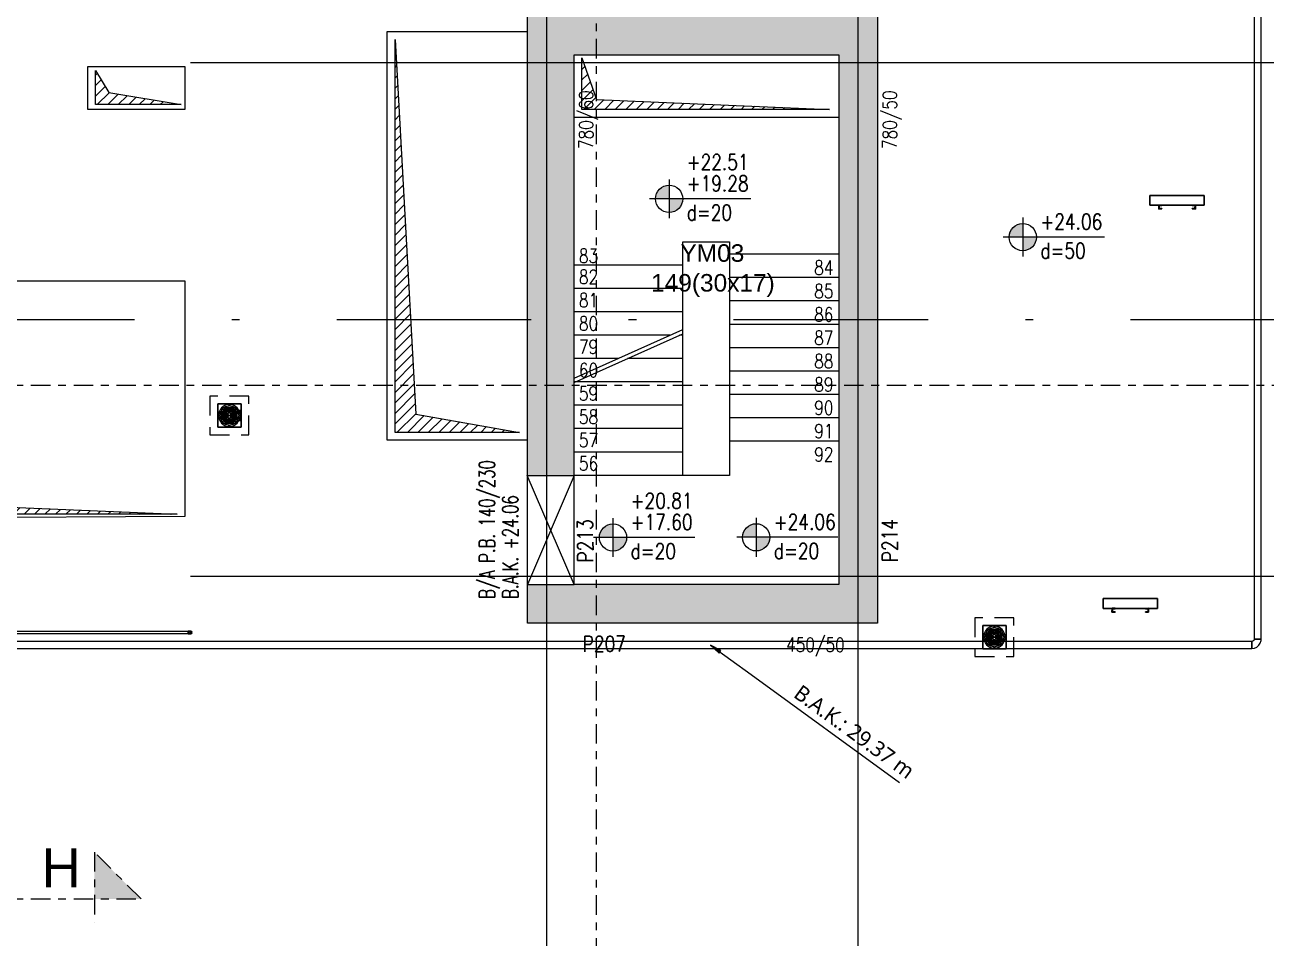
# Model space of a CAD drawing. Header units: inches. Extents: x 400392 to 401495, y 4543971 to 4544133.
# Drawn here: x 400850.69 to 400866.64, y 4544052.25 to 4544063.98 of the extents above; entities that cross this region are included whole.
import ezdxf
from ezdxf.enums import TextEntityAlignment as Align

# ---------------------------------------------------------------- set-up
doc = ezdxf.new("R2010")
doc.units = ezdxf.units.IN
doc.header["$MEASUREMENT"] = 0
for name, pattern in [('AKS', [3, 2.5, -0.25, 0, -0.25]), ('CENTER', [2, 1.25, -0.25, 0.25, -0.25]), ('CIZGI', [0.4, 0.25, -0.15]), ('CONTINU', [0]), ('DASHDOT2', [0.5, 0.25, -0.125, 0, -0.125]), ('HIDDEN', [0.375, 0.25, -0.125])]:
    doc.linetypes.add(name, pattern=pattern)
doc.layers.add('A-DETL-GENF', color=92, linetype='Continuous', lineweight=9)
for name, color, linetype in [('aks prota', 2, 'AKS'), ('boşluk prota', 2, 'Continuous'), ('boşluk taraması prota', 252, 'Continuous'), ('kesit tarama prota', 252, 'Continuous'), ('kiriş prota', 6, 'Continuous'), ('kolon tarama prota', 252, 'Continuous'), ('lperde prota', 4, 'Continuous'), ('merdiven prota', 2, 'Continuous'), ('perde prota', 1, 'Continuous'), ('PRT-AL-TUNEL_EKSENI', 14, 'DASHDOT2'), ('PRT-MI-a_fit_drainage', 10, 'Continuous'), ('prt-s-taxis', 7, 'Continuous'), ('skesit prota', 7, 'Continuous'), ('st-s_level (kot)', 6, 'Continuous'), ('st-s_levelmark (kot işareti)', 4, 'Continuous'), ('st_s_not çizgisi', 4, 'CIZGI'), ('tkesit prota', 7, 'Continuous'), ('tnot prota', 4, 'Continuous'), ('tperde prota', 6, 'Continuous')]:
    doc.layers.add(name, color=color, linetype=linetype)
doc.styles.add('Arial', font='Arial.ttf')
doc.styles.add('OLCU', font='romanstw.shx')
doc.styles.add('PRT-MI-a_Arial', font='Arial.ttf', dxfattribs={"height": 30})
doc.styles.add('Segoe UI Light_1', font='', dxfattribs={"height": 200})
doc.styles.add('tkolon', font='romanstw.shx')
doc.styles.add('TNOT', font='romanstw.shx', dxfattribs={"width": 0.8, "height": 250})
doc.styles.get('Segoe UI Light_1').set_extended_font_data('Segoe UI Light')

# ---------------------------------------------------------------- blocks, each defined once
blk = doc.blocks.new('+24.06 mekanik')
at = {"layer": 'kolon tarama prota'}
blk.add_hatch(color=253, dxfattribs=at).paths.add_polyline_path([(108931, 189365), (109081, 189346), (109081, 189385)], flags=0)
at = {"layer": 'kolon tarama prota', "color": 253}
for p, q in [((105040, 206611), (114540, 193534)), ((114612, 193587), (105112, 206663)), ((110670, 197768), (110104, 197357)), ((110104, 197357), (110670, 197768)), ((110744, 197667), (110670, 197768)), ((110670, 197768), (110744, 197667)), ((110670, 197768), (110670, 197768)), ((110177, 197256), (110744, 197667)), ((110744, 197667), (110177, 197256)), ((110651, 197600), (110618, 197576)), ((110618, 197576), (110651, 197600)), ((110618, 197576), (110621, 197572)), ((110621, 197572), (110618, 197576)), ((110618, 197576), (110618, 197576)), ((110621, 197572), (110650, 197593)), ((110650, 197593), (110621, 197572)), ((110621, 197572), (110621, 197572)), ((110673, 197560), (110645, 197540)), ((110645, 197540), (110673, 197560)), ((110645, 197540), (110648, 197536)), ((110648, 197536), (110645, 197540)), ((110645, 197540), (110645, 197540)), ((110648, 197536), (110680, 197559)), ((110680, 197559), (110648, 197536)), ((110648, 197536), (110648, 197536)), ((110650, 197593), (110673, 197560)), ((110673, 197560), (110650, 197593)), ((110650, 197593), (110650, 197593)), ((110680, 197559), (110651, 197600)), ((110651, 197600), (110680, 197559)), ((110651, 197600), (110651, 197600)), ((110673, 197560), (110673, 197560)), ((110680, 197559), (110680, 197559)), ((110744, 197667), (110744, 197667)), ((110104, 197357), (110177, 197256)), ((110177, 197256), (110104, 197357)), ((110104, 197357), (110104, 197357)), ((110177, 197256), (110177, 197256)), ((110303, 197347), (110270, 197323)), ((110270, 197323), (110303, 197347)), ((110270, 197323), (110300, 197283)), ((110300, 197283), (110270, 197323)), ((110270, 197323), (110270, 197323)), ((110277, 197322), (110306, 197343)), ((110306, 197343), (110277, 197322)), ((110301, 197290), (110277, 197322)), ((110277, 197322), (110301, 197290)), ((110277, 197322), (110277, 197322)), ((110300, 197283), (110332, 197307)), ((110332, 197307), (110300, 197283)), ((110300, 197283), (110300, 197283)), ((110329, 197311), (110301, 197290)), ((110301, 197290), (110329, 197311)), ((110301, 197290), (110301, 197290)), ((110306, 197343), (110303, 197347)), ((110303, 197347), (110306, 197343)), ((110303, 197347), (110303, 197347)), ((110306, 197343), (110306, 197343)), ((110332, 197307), (110329, 197311)), ((110329, 197311), (110332, 197307)), ((110329, 197311), (110329, 197311)), ((110332, 197307), (110332, 197307)), ((114612, 193587), (114540, 193534)), ((114540, 193534), (114612, 193587)), ((114540, 193534), (114576, 193561)), ((114576, 193561), (114540, 193534)), ((114576, 193561), (114612, 193587)), ((114612, 193587), (114576, 193561)), ((114533, 193490), (93146, 177952)), ((93198, 177880), (114585, 193419)), ((114559, 193454), (114533, 193490)), ((114533, 193490), (114559, 193454)), ((114585, 193419), (114533, 193490)), ((114533, 193490), (114585, 193419)), ((114585, 193419), (114559, 193454)), ((114559, 193454), (114585, 193419)), ((113229, 193225), (112662, 192813)), ((112662, 192813), (113229, 193225)), ((113302, 193123), (113229, 193225)), ((113229, 193225), (113302, 193123)), ((113229, 193225), (113229, 193225)), ((112736, 192712), (113302, 193123)), ((113302, 193123), (112736, 192712)), ((113209, 193056), (113177, 193032)), ((113177, 193032), (113209, 193056)), ((113180, 193028), (113208, 193049)), ((113208, 193049), (113180, 193028)), ((113208, 193049), (113232, 193016)), ((113232, 193016), (113208, 193049)), ((113208, 193049), (113208, 193049)), ((113239, 193015), (113209, 193056)), ((113209, 193056), (113239, 193015)), ((113209, 193056), (113209, 193056)), ((113302, 193123), (113302, 193123)), ((113177, 193032), (113180, 193028)), ((113180, 193028), (113177, 193032)), ((113177, 193032), (113177, 193032)), ((113180, 193028), (113180, 193028)), ((113232, 193016), (113203, 192996)), ((113203, 192996), (113232, 193016)), ((113203, 192996), (113206, 192992)), ((113206, 192992), (113203, 192996)), ((113203, 192996), (113203, 192996)), ((113206, 192992), (113239, 193015)), ((113239, 193015), (113206, 192992)), ((113206, 192992), (113206, 192992)), ((113232, 193016), (113232, 193016)), ((113239, 193015), (113239, 193015)), ((112662, 192813), (112736, 192712)), ((112736, 192712), (112662, 192813)), ((112662, 192813), (112662, 192813)), ((112861, 192803), (112829, 192780)), ((112829, 192780), (112861, 192803)), ((112829, 192780), (112858, 192739)), ((112858, 192739), (112829, 192780)), ((112829, 192780), (112829, 192780)), ((112836, 192778), (112864, 192799)), ((112864, 192799), (112836, 192778)), ((112859, 192746), (112836, 192778)), ((112836, 192778), (112859, 192746)), ((112836, 192778), (112836, 192778)), ((112858, 192739), (112891, 192763)), ((112891, 192763), (112858, 192739)), ((112858, 192739), (112858, 192739)), ((112888, 192767), (112859, 192746)), ((112859, 192746), (112888, 192767)), ((112859, 192746), (112859, 192746)), ((112864, 192799), (112861, 192803)), ((112861, 192803), (112864, 192799)), ((112861, 192803), (112861, 192803)), ((112864, 192799), (112864, 192799)), ((112891, 192763), (112888, 192767)), ((112888, 192767), (112891, 192763)), ((112888, 192767), (112888, 192767)), ((112891, 192763), (112891, 192763)), ((112736, 192712), (112736, 192712)), ((111857, 191801), (111614, 191624)), ((111614, 191624), (111857, 191801)), ((112033, 191558), (111857, 191801)), ((111857, 191801), (112033, 191558)), ((111857, 191801), (111857, 191801)), ((111614, 191624), (111790, 191382)), ((111790, 191382), (111614, 191624)), ((111614, 191624), (111614, 191624)), ((111737, 191702), (111749, 191685)), ((111749, 191685), (111737, 191702)), ((111737, 191702), (111737, 191702)), ((111757, 191691), (111745, 191707)), ((111745, 191707), (111757, 191691)), ((111745, 191707), (111745, 191707)), ((111749, 191685), (111749, 191685)), ((111757, 191691), (111757, 191691)), ((111764, 191665), (111775, 191649)), ((111775, 191649), (111764, 191665)), ((111764, 191665), (111764, 191665)), ((111783, 191655), (111772, 191671)), ((111772, 191671), (111783, 191655)), ((111772, 191671), (111772, 191671)), ((111775, 191649), (111775, 191649)), ((111783, 191655), (111783, 191655)), ((111790, 191629), (111802, 191612)), ((111802, 191612), (111790, 191629)), ((111790, 191629), (111790, 191629)), ((111810, 191618), (111798, 191634)), ((111798, 191634), (111810, 191618)), ((111798, 191634), (111798, 191634)), ((111802, 191612), (111802, 191612)), ((111810, 191618), (111810, 191618)), ((111861, 191625), (111844, 191613)), ((111844, 191613), (111861, 191625)), ((111844, 191613), (111844, 191613)), ((111850, 191605), (111867, 191616)), ((111867, 191616), (111850, 191605)), ((111861, 191625), (111861, 191625)), ((111867, 191616), (111867, 191616)), ((111897, 191651), (111881, 191639)), ((111881, 191639), (111897, 191651)), ((111881, 191639), (111881, 191639)), ((111887, 191631), (111903, 191643)), ((111903, 191643), (111887, 191631)), ((111887, 191631), (111887, 191631)), ((111897, 191651), (111897, 191651)), ((111903, 191643), (111903, 191643)), ((111934, 191678), (111917, 191666)), ((111917, 191666), (111934, 191678)), ((111917, 191666), (111917, 191666)), ((111923, 191658), (111940, 191669)), ((111940, 191669), (111923, 191658)), ((111923, 191658), (111923, 191658)), ((111934, 191678), (111934, 191678)), ((111940, 191669), (111940, 191669)), ((111723, 191525), (111707, 191513)), ((111707, 191513), (111723, 191525)), ((111707, 191513), (111707, 191513)), ((111713, 191505), (111729, 191517)), ((111729, 191517), (111713, 191505)), ((111713, 191505), (111713, 191505)), ((111723, 191525), (111723, 191525)), ((111729, 191517), (111729, 191517)), ((111760, 191551), (111744, 191540)), ((111744, 191540), (111760, 191551)), ((111744, 191540), (111744, 191540)), ((111750, 191531), (111766, 191543)), ((111766, 191543), (111750, 191531)), ((111750, 191531), (111750, 191531)), ((111760, 191551), (111760, 191551)), ((111766, 191543), (111766, 191543)), ((111797, 191578), (111780, 191566)), ((111780, 191566), (111797, 191578)), ((111780, 191566), (111780, 191566)), ((111786, 191558), (111802, 191570)), ((111802, 191570), (111786, 191558)), ((111786, 191558), (111786, 191558)), ((111790, 191382), (112033, 191558)), ((112033, 191558), (111790, 191382)), ((111797, 191578), (111797, 191578)), ((111802, 191570), (111802, 191570)), ((111837, 191564), (111849, 191548)), ((111849, 191548), (111837, 191564)), ((111837, 191564), (111837, 191564)), ((111857, 191554), (111845, 191570)), ((111845, 191570), (111857, 191554)), ((111845, 191570), (111845, 191570)), ((111849, 191548), (111849, 191548)), ((111850, 191605), (111850, 191605)), ((111857, 191554), (111857, 191554)), ((111863, 191528), (111875, 191512)), ((111875, 191512), (111863, 191528)), ((111863, 191528), (111863, 191528)), ((111883, 191517), (111871, 191534)), ((111871, 191534), (111883, 191517)), ((111871, 191534), (111871, 191534)), ((111875, 191512), (111875, 191512)), ((111883, 191517), (111883, 191517)), ((111890, 191491), (111902, 191475)), ((111902, 191475), (111890, 191491)), ((111890, 191491), (111890, 191491)), ((111910, 191481), (111898, 191497)), ((111898, 191497), (111910, 191481)), ((111898, 191497), (111898, 191497)), ((111902, 191475), (111902, 191475)), ((111910, 191481), (111910, 191481)), ((112033, 191558), (112033, 191558)), ((111790, 191382), (111790, 191382)), ((109081, 189385), (108931, 189365)), ((109081, 189346), (109081, 189385)), ((108931, 189365), (109081, 189346)), ((108931, 189365), (109575, 189365)), ((109575, 189365), (111933, 189365)), ((102228, 188326), (101986, 188150)), ((101986, 188150), (102228, 188326)), ((102405, 188083), (102228, 188326)), ((102228, 188326), (102405, 188083)), ((102228, 188326), (102228, 188326)), ((101986, 188150), (102162, 187907)), ((102162, 187907), (101986, 188150)), ((101986, 188150), (101986, 188150)), ((102109, 188227), (102121, 188210)), ((102121, 188210), (102109, 188227)), ((102109, 188227), (102109, 188227)), ((102129, 188216), (102117, 188232)), ((102117, 188232), (102129, 188216)), ((102117, 188232), (102117, 188232)), ((102121, 188210), (102121, 188210)), ((102129, 188216), (102129, 188216)), ((102135, 188190), (102147, 188174)), ((102147, 188174), (102135, 188190)), ((102135, 188190), (102135, 188190)), ((102155, 188180), (102143, 188196)), ((102143, 188196), (102155, 188180)), ((102143, 188196), (102143, 188196)), ((102147, 188174), (102147, 188174)), ((102168, 188103), (102152, 188091)), ((102152, 188091), (102168, 188103)), ((102155, 188180), (102155, 188180)), ((102162, 188154), (102174, 188137)), ((102174, 188137), (102162, 188154)), ((102162, 188154), (102162, 188154)), ((102168, 188103), (102168, 188103)), ((102182, 188143), (102170, 188160)), ((102170, 188160), (102182, 188143)), ((102170, 188160), (102170, 188160)), ((102174, 188137), (102174, 188137)), ((102182, 188143), (102182, 188143)), ((102232, 188150), (102216, 188138)), ((102216, 188138), (102232, 188150)), ((102216, 188138), (102216, 188138)), ((102222, 188130), (102238, 188142)), ((102238, 188142), (102222, 188130)), ((102222, 188130), (102222, 188130)), ((102232, 188150), (102232, 188150)), ((102273, 188252), (102237, 188226)), ((102238, 188142), (102238, 188142)), ((102269, 188176), (102253, 188164)), ((102253, 188164), (102269, 188176)), ((102253, 188164), (102253, 188164)), ((102259, 188156), (102275, 188168)), ((102275, 188168), (102259, 188156)), ((102259, 188156), (102259, 188156)), ((102269, 188176), (102269, 188176)), ((102275, 188168), (102275, 188168)), ((102305, 188203), (102289, 188191)), ((102289, 188191), (102305, 188203)), ((102289, 188191), (102289, 188191)), ((102295, 188183), (102311, 188195)), ((102311, 188195), (102295, 188183)), ((102295, 188183), (102295, 188183)), ((102305, 188203), (102305, 188203)), ((102311, 188195), (102311, 188195)), ((102312, 188123), (102348, 188149)), ((102095, 188050), (102079, 188038)), ((102079, 188038), (102095, 188050)), ((102079, 188038), (102079, 188038)), ((102085, 188030), (102101, 188042)), ((102101, 188042), (102085, 188030)), ((102085, 188030), (102085, 188030)), ((102095, 188050), (102095, 188050)), ((102101, 188042), (102101, 188042)), ((102132, 188076), (102115, 188065)), ((102115, 188065), (102132, 188076)), ((102115, 188065), (102115, 188065)), ((102121, 188057), (102137, 188068)), ((102137, 188068), (102121, 188057)), ((102121, 188057), (102121, 188057)), ((102132, 188076), (102132, 188076)), ((102137, 188068), (102137, 188068)), ((102152, 188091), (102152, 188091)), ((102158, 188083), (102174, 188095)), ((102174, 188095), (102158, 188083)), ((102158, 188083), (102158, 188083)), ((102162, 187907), (102405, 188083)), ((102405, 188083), (102162, 187907)), ((102174, 188095), (102174, 188095)), ((102208, 188089), (102220, 188073)), ((102220, 188073), (102208, 188089)), ((102208, 188089), (102208, 188089)), ((102228, 188079), (102216, 188095)), ((102216, 188095), (102228, 188079)), ((102216, 188095), (102216, 188095)), ((102220, 188073), (102220, 188073)), ((102228, 188079), (102228, 188079)), ((102235, 188053), (102247, 188037)), ((102247, 188037), (102235, 188053)), ((102235, 188053), (102235, 188053)), ((102255, 188043), (102243, 188059)), ((102243, 188059), (102255, 188043)), ((102243, 188059), (102243, 188059)), ((102247, 188037), (102247, 188037)), ((102255, 188043), (102255, 188043)), ((102261, 188016), (102273, 188000)), ((102273, 188000), (102261, 188016)), ((102261, 188016), (102261, 188016)), ((102281, 188006), (102270, 188022)), ((102270, 188022), (102281, 188006)), ((102270, 188022), (102270, 188022)), ((102273, 188000), (102273, 188000)), ((102281, 188006), (102281, 188006)), ((102405, 188083), (102405, 188083)), ((102162, 187907), (102162, 187907)), ((103397, 185559), (95390, 179741)), ((103410, 185572), (103395, 185561)), ((103414, 185535), (103429, 185545)), ((95405, 179719), (103413, 185537))]:
    blk.add_line(p, q, dxfattribs=at)
at = {"layer": 'kolon tarama prota', "color": 253, "flags": 128}
for points in [[(114540, 193534), (114546, 193518), (114543, 193502), (114533, 193490)], [(114585, 193419), (114610, 193442), (114626, 193471), (114634, 193504), (114633, 193538), (114622, 193570), (114612, 193587)], [(102149, 188083), (102139, 188104), (102139, 188127), (102148, 188148), (102161, 188163)], [(102161, 188163), (102165, 188165), (102176, 188173), (102194, 188186), (102216, 188202), (102240, 188220), (102241, 188220)], [(102161, 188163), (102183, 188172), (102206, 188172), (102227, 188164), (102241, 188150)], [(102241, 188150), (102251, 188129), (102251, 188106), (102242, 188084), (102229, 188070)], [(102308, 188128), (102284, 188110), (102262, 188094), (102244, 188081), (102233, 188073), (102229, 188070), (102229, 188070)], [(102229, 188070), (102207, 188061), (102184, 188060), (102163, 188069), (102149, 188083)], [(103424, 185582), (103420, 185579), (103411, 185572), (103410, 185572)], [(103429, 185545), (103438, 185552), (103443, 185555), (103443, 185555)]]:
    blk.add_lwpolyline(points, dxfattribs=at)
at = {"layer": 'kolon tarama prota', "color": 253}
for centre, radius, start, end in [((111823, 191591), 140, 128.0467, 213.9533), ((111823, 191591), 140, 128.0467, 213.9533), ((111823, 191591), 120, 128.388, 213.612), ((111823, 191591), 120, 128.388, 213.612), ((111823, 191591), 100, 126, 306), ((111823, 191591), 100, 126, 306), ((111823, 191591), 95, 129.017, 212.983), ((111823, 191591), 95, 129.017, 212.983), ((111823, 191591), 90, 126, 306), ((111823, 191591), 90, 126, 306), ((111823, 191591), 140, 38.0467, 123.9533), ((111823, 191591), 140, 38.0467, 123.9533), ((111823, 191591), 75, 129.8226, 212.1774), ((111823, 191591), 75, 129.8226, 212.1774), ((111823, 191591), 120, 38.388, 123.612), ((111823, 191591), 120, 38.388, 123.612), ((111823, 191591), 59, 0, 180), ((111823, 191591), 100, 306, 126), ((111823, 191591), 100, 306, 126), ((111823, 191591), 90, 306, 126), ((111823, 191591), 90, 306, 126), ((111823, 191591), 95, 39.017, 122.983), ((111823, 191591), 95, 39.017, 122.983), ((111823, 191591), 50, 126, 306), ((111823, 191591), 50, 126, 306), ((111823, 191591), 50, 131.7392, 210.2608), ((111823, 191591), 50, 131.7392, 210.2608), ((111823, 191591), 75, 39.8226, 122.1774), ((111823, 191591), 75, 39.8226, 122.1774), ((111823, 191591), 30, 135.5941, 206.4059), ((111823, 191591), 30, 135.5941, 206.4059), ((111823, 191591), 50, 306, 126), ((111823, 191591), 50, 306, 126), ((111823, 191591), 50, 41.7392, 120.2608), ((111823, 191591), 50, 41.7392, 120.2608), ((111823, 191591), 30, 45.5941, 116.4059), ((111823, 191591), 30, 45.5941, 116.4059), ((111823, 191621), 29.5, 270, 90), ((111823, 191591), 50, 311.7392, 30.2608), ((111823, 191591), 50, 311.7392, 30.2608), ((111823, 191591), 75, 309.8226, 32.1774), ((111823, 191591), 75, 309.8226, 32.1774), ((111823, 191591), 95, 309.017, 32.983), ((111823, 191591), 95, 309.017, 32.983), ((111823, 191591), 120, 308.388, 33.612), ((111823, 191591), 120, 308.388, 33.612), ((111823, 191591), 140, 308.0467, 33.9533), ((111823, 191591), 140, 308.0467, 33.9533), ((111823, 191591), 140, 218.0467, 303.9533), ((111823, 191591), 140, 218.0467, 303.9533), ((111823, 191591), 120, 218.388, 303.612), ((111823, 191591), 120, 218.388, 303.612), ((111823, 191591), 95, 219.017, 302.983), ((111823, 191591), 95, 219.017, 302.983), ((111823, 191591), 59, 180, 0), ((111823, 191591), 75, 219.8226, 302.1774), ((111823, 191591), 75, 219.8226, 302.1774), ((111823, 191591), 50, 221.7392, 300.2608), ((111823, 191591), 50, 221.7392, 300.2608), ((111823, 191562), 29.5, 90, 270), ((111823, 191591), 30, 225.5941, 296.4059), ((111823, 191591), 30, 225.5941, 296.4059), ((111823, 191591), 30, 315.5941, 26.4059), ((111823, 191591), 30, 315.5941, 26.4059), ((102195, 188116), 140, 38.0467, 123.9533), ((102195, 188116), 140, 38.0467, 123.9533), ((102195, 188116), 140, 128.0467, 213.9533), ((102195, 188116), 140, 128.0467, 213.9533), ((102195, 188116), 120, 128.388, 213.612), ((102195, 188116), 120, 128.388, 213.612), ((102195, 188116), 100, 126, 306), ((102195, 188116), 100, 126, 306), ((102195, 188116), 95, 129.017, 212.983), ((102195, 188116), 95, 129.017, 212.983), ((102195, 188116), 90, 126, 306), ((102195, 188116), 90, 126, 306), ((102195, 188116), 75, 129.8226, 212.1774), ((102195, 188116), 75, 129.8226, 212.1774), ((102195, 188116), 120, 38.388, 123.612), ((102195, 188116), 120, 38.388, 123.612), ((102195, 188116), 63.8, 36, 216), ((102195, 188116), 63.8, 36, 216), ((102195, 188116), 100, 306, 126), ((102195, 188116), 100, 306, 126), ((102195, 188116), 59, 0, 180), ((102195, 188116), 59, 180, 0), ((102195, 188116), 57.2, 36, 216), ((102195, 188116), 90, 306, 126), ((102195, 188116), 90, 306, 126), ((102195, 188116), 95, 39.017, 122.983), ((102195, 188116), 95, 39.017, 122.983), ((102195, 188116), 63.8, 216, 36), ((102195, 188116), 63.8, 216, 36), ((102195, 188116), 50, 126, 306), ((102195, 188116), 50, 126, 306), ((102195, 188116), 50, 131.7392, 210.2608), ((102195, 188116), 50, 131.7392, 210.2608), ((102195, 188116), 57.2, 216, 36), ((102195, 188116), 75, 39.8226, 122.1774), ((102195, 188116), 75, 39.8226, 122.1774), ((102195, 188116), 30, 135.5941, 206.4059), ((102195, 188116), 30, 135.5941, 206.4059), ((102195, 188116), 50, 306, 126), ((102195, 188116), 50, 306, 126), ((102195, 188087), 29.5, 90, 270), ((102195, 188116), 50, 41.7392, 120.2608), ((102195, 188116), 50, 41.7392, 120.2608), ((102195, 188116), 30, 45.5941, 116.4059), ((102195, 188116), 30, 45.5941, 116.4059), ((102195, 188146), 29.5, 270, 90), ((102195, 188116), 30, 315.5941, 26.4059), ((102195, 188116), 30, 315.5941, 26.4059), ((102195, 188116), 50, 311.7392, 30.2608), ((102195, 188116), 50, 311.7392, 30.2608), ((102195, 188116), 75, 309.8226, 32.1774), ((102195, 188116), 75, 309.8226, 32.1774), ((102195, 188116), 95, 309.017, 32.983), ((102195, 188116), 95, 309.017, 32.983), ((102195, 188116), 120, 308.388, 33.612), ((102195, 188116), 120, 308.388, 33.612), ((102195, 188116), 140, 308.0467, 33.9533), ((102195, 188116), 140, 308.0467, 33.9533), ((102195, 188116), 140, 218.0467, 303.9533), ((102195, 188116), 140, 218.0467, 303.9533), ((102195, 188116), 120, 218.388, 303.612), ((102195, 188116), 120, 218.388, 303.612), ((102195, 188116), 95, 219.017, 302.983), ((102195, 188116), 95, 219.017, 302.983), ((102195, 188116), 75, 219.8226, 302.1774), ((102195, 188116), 75, 219.8226, 302.1774), ((102195, 188116), 50, 221.7392, 300.2608), ((102195, 188116), 50, 221.7392, 300.2608), ((102195, 188116), 30, 225.5941, 296.4059), ((102195, 188116), 30, 225.5941, 296.4059), ((103433, 185569), 16.3, 36, 216), ((103433, 185569), 13.3, 0, 180), ((103433, 185569), 16.3, 216, 36), ((103433, 185569), 13.3, 180, 0), ((103433, 185562), 6.67, 90, 270), ((103433, 185575), 6.67, 270, 90)]:
    blk.add_arc(centre, radius, start, end, dxfattribs=at)
for centre, major_axis, ratio, start_param, end_param in [((102275, 188174), (-37.5, 51.6), 0.01, 4.712389, 7.853982), ((102275, 188174), (-33.6, 46.2), 0.01, 4.712389, 7.853982), ((102311, 188200), (-37.5, 51.6), 0.01, 4.712389, 7.853982), ((102275, 188174), (-33.6, 46.2), 0.01, 1.570796, 4.712389), ((102275, 188174), (-37.5, 51.6), 0.01, 1.570796, 4.712389), ((102311, 188200), (-37.5, 51.6), 0.01, 1.570796, 4.712389), ((103405, 185548), (-9.6, 13.2), 0.004254, 4.712389, 7.853982), ((103405, 185548), (-7.8, 10.8), 0.004254, 0, 1.570796), ((103405, 185548), (-7.8, 10.8), 0.004254, 4.712389, 6.283185), ((103405, 185548), (-7.8, 10.8), 0.004254, 1.570796, 3.141593), ((103405, 185548), (-7.8, 10.8), 0.004254, 3.141593, 4.712389), ((103405, 185548), (-9.6, 13.2), 0.004254, 1.570796, 4.712389)]:
    blk.add_ellipse(centre, major_axis=major_axis, ratio=ratio, start_param=start_param, end_param=end_param, dxfattribs=at)
at = {"layer": 'kolon tarama prota', "color": 253, "style": 'Segoe UI Light_1'}
blk.add_text('B.A.K.: 29.37 m', height=200, dxfattribs=at).set_placement((110171, 189451))
blk = doc.blocks.new('PLAN_KOT')
at = {"layer": 'st-s_levelmark (kot işareti)'}
h = blk.add_hatch(color=256, dxfattribs=at)
h.paths.add_polyline_path([(0, 17.5, 0.414214), (-17.5, 0), (0, 0)])
h.paths.add_polyline_path([(17.5, 0), (0, 0), (0, -17.5, 0.414214)])
for p, q in [((0, 25), (0, -25)), ((105, 0), (-25, 0))]:
    blk.add_line(p, q, dxfattribs=at)
blk.add_circle((0, 0), 17.5, dxfattribs=at)
at = {"layer": 'st-s_level (kot)', "color": 6, "style": 'OLCU', "width": 0.8}
for tag, p in [('KOT', (22.7, 9.8)), ('DÖŞEME_KALINLIĞI', (22.7, -27.6))]:
    blk.add_attdef(tag, p, '', height=20, dxfattribs=at)
blk = doc.blocks.new('YER SUZGECI_20x20')
at = {"color": 2}
blk.add_lwpolyline([(-20, 0), (0, 0), (0, 20), (-20, 20)], close=True, dxfattribs=at)
for points in [[(0, 20), (-20, 0)], [(-20, 20), (0, 0)]]:
    blk.add_lwpolyline(points, dxfattribs=at)
blk.add_circle((-10, 10), 7, dxfattribs=at)
blk = doc.blocks.new('Stair_Anotation')
at = {"color": 0, "style": 'PRT-MI-a_Arial'}
blk.add_attdef('M.ADI', text='', height=0.2, dxfattribs=at).set_placement((0, 0), align=Align.BOTTOM_CENTER)
blk.add_attdef('BAS.SAYI-(EN-RIHT)', text='', height=0.2, dxfattribs=at).set_placement((0, -0.08), align=Align.TOP_CENTER)

msp = doc.modelspace()

# ---------------------------------------------------------------- hatches: boundary and pattern name
at = {"layer": 'boşluk taraması prota', "ltscale": 2}
h = msp.add_hatch(dxfattribs=at)
h.set_pattern_fill('ANSI31', color=256, scale=0.03, style=0)
h.set_pattern_definition([(45, (400153.21934, 4543647.45538), (-0.067351921, 0.067351921), [])])
h.paths.add_polyline_path([(400855.444, 4544063.793), (400855.71, 4544058.981), (400857.044, 4544058.743), (400855.444, 4544058.743)])
h = msp.add_hatch(dxfattribs=at)
h.set_pattern_fill('ANSI31', color=256, scale=0.03, style=0)
h.set_pattern_definition([(45, (400155.62207, 4543651.60538), (-0.067351921, 0.067351921), [])])
h.paths.add_polyline_path([(400857.846, 4544063.558), (400858.035, 4544063.02), (400861.029, 4544062.893), (400857.846, 4544062.893)])
h = msp.add_hatch(dxfattribs=at)
h.set_pattern_fill('ANSI31', color=256, scale=0.03, style=0)
h.set_pattern_definition([(45, (400149.36955, 4543651.66719), (-0.067351921, 0.067351921), [])])
h.paths.add_polyline_path([(400851.594, 4544063.393), (400851.767, 4544063.109), (400852.694, 4544062.955), (400851.594, 4544062.955)])
h = msp.add_hatch(dxfattribs=at)
h.set_pattern_fill('ANSI31', color=256, scale=0.03, style=0)
h.set_pattern_definition([(45, (400144.52134, 4543646.40538), (-0.067351921, 0.067351921), [])])
h.paths.add_polyline_path([(400846.746, 4544060.415), (400847.012, 4544057.931), (400852.644, 4544057.693), (400846.746, 4544057.693)])
at = {"layer": 'kesit tarama prota'}
h = msp.add_hatch(color=256, dxfattribs=at)
h.dxf.hatch_style = 1
h.paths.add_polyline_path([(400851.58, 4544053.353), (400852.18, 4544052.753), (400851.58, 4544052.753)])
at = {"layer": 'kolon tarama prota'}
h = msp.add_hatch(color=256, dxfattribs=at)
h.dxf.hatch_style = 1
h.paths.add_polyline_path([(400861.646, 4544064.093), (400857.146, 4544064.093), (400857.146, 4544058.194), (400857.746, 4544058.194), (400857.746, 4544063.593), (400861.146, 4544063.593), (400861.146, 4544056.793), (400857.146, 4544056.793), (400857.146, 4544056.293), (400861.646, 4544056.293)])

# ---------------------------------------------------------------- linework, layer by layer
at = {"layer": 'aks prota', "ltscale": 10}
for p, q in [((400857.394, 4544042.346), (400857.394, 4544077.22)), ((400861.396, 4544042.332), (400861.396, 4544077.205)), ((400877.814, 4544063.493), (400711.895, 4544063.493)), ((400877.814, 4544056.893), (400711.895, 4544056.893))]:
    msp.add_line(p, q, dxfattribs=at)
at = {"layer": 'boşluk prota', "ltscale": 0.05}
for points in [[(400855.444, 4544063.793), (400855.71, 4544058.981), (400857.044, 4544058.743), (400855.444, 4544058.743)], [(400857.846, 4544063.558), (400858.035, 4544063.02), (400861.029, 4544062.893), (400857.846, 4544062.893)], [(400851.594, 4544063.393), (400851.767, 4544063.109), (400852.694, 4544062.955), (400851.594, 4544062.955)], [(400846.746, 4544060.415), (400847.012, 4544057.931), (400852.644, 4544057.693), (400846.746, 4544057.693)]]:
    msp.add_lwpolyline(points, close=True, dxfattribs=at)
at = {"layer": 'kiriş prota'}
for points in [[(400855.344, 4544063.893), (400857.144, 4544063.893), (400857.144, 4544058.643), (400855.344, 4544058.643)], [(400851.494, 4544063.443), (400852.744, 4544063.443), (400852.744, 4544062.893), (400851.494, 4544062.893)], [(400859.144, 4544061.193), (400859.744, 4544061.193), (400859.744, 4544058.193), (400859.144, 4544058.193)], [(400846.646, 4544060.693), (400852.744, 4544060.693), (400852.744, 4544057.665), (400846.646, 4544057.632)]]:
    msp.add_lwpolyline(points, close=True, dxfattribs=at)
msp.add_lwpolyline([(400857.746, 4544062.793), (400861.146, 4544062.793)], dxfattribs=at)
at = {"layer": 'merdiven prota', "linetype": 'HIDDEN', "ltscale": 10}
for points in [[(400861.146, 4544061.033), (400859.744, 4544061.033)], [(400859.146, 4544060.893), (400857.746, 4544060.893)], [(400861.146, 4544060.733), (400859.744, 4544060.733)], [(400859.144, 4544060.593), (400857.746, 4544060.593)], [(400861.146, 4544060.433), (400859.744, 4544060.433)], [(400859.144, 4544060.293), (400857.746, 4544060.293)], [(400857.746, 4544059.44), (400859.144, 4544060.068)], [(400861.146, 4544060.133), (400859.744, 4544060.133)], [(400857.746, 4544059.385), (400859.144, 4544060.013)], [(400858.977, 4544059.993), (400857.746, 4544059.993)], [(400859.144, 4544059.993), (400859.099, 4544059.993)], [(400861.146, 4544059.833), (400859.744, 4544059.833)], [(400858.31, 4544059.693), (400857.746, 4544059.693)], [(400859.144, 4544059.693), (400858.432, 4544059.693)], [(400861.146, 4544059.533), (400859.744, 4544059.533)], [(400859.144, 4544059.393), (400857.746, 4544059.393)], [(400859.144, 4544059.093), (400857.746, 4544059.093)], [(400859.144, 4544059.093), (400857.746, 4544059.093)], [(400861.146, 4544059.233), (400859.744, 4544059.233)], [(400861.146, 4544058.933), (400859.744, 4544058.933)], [(400859.144, 4544058.793), (400857.746, 4544058.793)], [(400861.146, 4544058.633), (400859.744, 4544058.633)], [(400859.144, 4544058.493), (400857.746, 4544058.493)], [(400857.144, 4544058.193), (400857.744, 4544058.193), (400857.146, 4544056.793), (400857.746, 4544056.793), (400857.144, 4544058.193)], [(400859.144, 4544058.193), (400857.746, 4544058.193)]]:
    msp.add_lwpolyline(points, dxfattribs=at)
at = {"layer": 'perde prota'}
for points in [[(400857.146, 4544064.093), (400861.646, 4544064.093), (400861.646, 4544056.293), (400857.146, 4544056.293)], [(400857.746, 4544063.593), (400861.146, 4544063.593), (400861.146, 4544056.793), (400857.746, 4544056.793)]]:
    msp.add_lwpolyline(points, close=True, dxfattribs=at)
at = {"layer": 'PRT-AL-TUNEL_EKSENI', "ltscale": 10}
msp.add_line((400711.895, 4544060.193), (400877.814, 4544060.193), dxfattribs=at)
at = {"layer": 'PRT-MI-a_fit_drainage', "color": 2, "linetype": 'CIZGI'}
for points in [[(400853.065, 4544059.212), (400853.065, 4544058.712), (400853.565, 4544058.712), (400853.565, 4544059.212)], [(400862.897, 4544056.364), (400862.897, 4544055.864), (400863.397, 4544055.864), (400863.397, 4544056.364)]]:
    msp.add_lwpolyline(points, close=True, dxfattribs=at)
at = {"layer": 'skesit prota', "linetype": 'CENTER', "ltscale": 0.2}
for p, q in [((400852.18, 4544052.753), (400851.58, 4544053.353)), ((400851.58, 4544053.353), (400851.58, 4544052.453))]:
    msp.add_line(p, q, dxfattribs=at)
for points in [[(400858.027, 4544076.999), (400858.027, 4544038.545)], [(400707.214, 4544059.35), (400873.995, 4544059.35)], [(400773.214, 4544052.753), (400852.18, 4544052.753)]]:
    msp.add_lwpolyline(points, dxfattribs=at)

# ---------------------------------------------------------------- block references
at = {"layer": 'A-DETL-GENF', "xscale": 0.001, "yscale": 0.001, "zscale": 0.001, "rotation": 323.9999999999982}
msp.add_blockref('+24.06 mekanik', (400660.065, 4543966.842), dxfattribs=at)
at = {"layer": 'PRT-MI-a_fit_drainage', "color": 2, "xscale": 0.01, "yscale": 0.01, "zscale": 0.01, "rotation": 269.9999999999703}
for p in [(400853.215, 4544058.862), (400863.047, 4544056.014)]:
    msp.add_blockref('YER SUZGECI_20x20', p, dxfattribs=at)
at = {"layer": 'prt-s-taxis'}
ref = msp.add_blockref('Stair_Anotation', (400859.531, 4544060.869), dxfattribs=dict(at, xscale=-1.125, yscale=1.125, zscale=1.125, rotation=359.999999965357))
ref.add_attrib('M.ADI', 'YM03', dxfattribs={"layer": '0', "color": 0, "height": 0.225, "style": 'PRT-MI-a_Arial'}).set_placement((400859.522, 4544060.869), align=Align.BOTTOM_CENTER)
ref.add_attrib('BAS.SAYI-(EN-RIHT)', '149(30x17)', dxfattribs={"layer": '0', "color": 0, "height": 0.225, "style": 'PRT-MI-a_Arial'}).set_placement((400859.529, 4544060.779), align=Align.TOP_CENTER)
at = {"layer": 'st-s_level (kot)', "linetype": 'CONTINU', "ltscale": 0.1, "xscale": 0.01, "yscale": 0.01, "zscale": 0.01}
for p, values in [((400858.966, 4544061.745), {'KOT': '+19.28', 'DÖŞEME_KALINLIĞI': 'd=20'}), ((400863.511, 4544061.254), {'KOT': '+24.06', 'DÖŞEME_KALINLIĞI': 'd=50'}), ((400858.245, 4544057.395), {'KOT': '+17.60', 'DÖŞEME_KALINLIĞI': 'd=20'}), ((400860.085, 4544057.397), {'KOT': '+24.06', 'DÖŞEME_KALINLIĞI': 'd=20'})]:
    msp.add_blockref('PLAN_KOT', p, dxfattribs=at).add_auto_attribs(values)

# ---------------------------------------------------------------- texts
at = {"layer": 'lperde prota', "style": 'tkolon', "width": 0.8}
for s, rotation, p in [('780/60', 89.6395, (400857.897, 4544062.385)), ('780/50', 89.6395, (400861.8, 4544062.385)), ('450/50', 359.6395, (400860.47, 4544056.019))]:
    msp.add_text(s, height=0.18, rotation=rotation, dxfattribs=at).set_placement(p, align=Align.MIDDLE_LEFT)
at = {"layer": 'st-s_level (kot)', "color": 6, "style": 'OLCU', "width": 0.8}
for tag, p in [('+22.51', (400859.193, 4544062.117)), ('+20.81', (400858.472, 4544057.766))]:
    msp.add_attdef(tag, p, '', height=0.2, dxfattribs=at)
at = {"layer": 'st_s_not çizgisi', "ltscale": 0.05, "style": 'tkolon', "width": 0.8}
for s, p in [('83', (400857.807, 4544061.012)), ('84', (400860.831, 4544060.861)), ('82', (400857.807, 4544060.744)), ('81', (400857.807, 4544060.444)), ('85', (400860.831, 4544060.561)), ('80', (400857.807, 4544060.144)), ('86', (400860.831, 4544060.261)), ('87', (400860.831, 4544059.961)), ('79', (400857.807, 4544059.844)), ('88', (400860.831, 4544059.661)), ('60', (400857.807, 4544059.544)), ('89', (400860.831, 4544059.361)), ('59', (400857.807, 4544059.244)), ('90', (400860.831, 4544059.061)), ('58', (400857.807, 4544058.944)), ('91', (400860.831, 4544058.761)), ('57', (400857.807, 4544058.644)), ('92', (400860.831, 4544058.461)), ('56', (400857.807, 4544058.344))]:
    msp.add_text(s, height=0.18, dxfattribs=at).set_placement(p, align=Align.MIDDLE_LEFT)
at = {"layer": 'tkesit prota', "style": 'Arial'}
msp.add_text('H', height=0.5, dxfattribs=at).set_placement((400850.9, 4544052.903))
at = {"layer": 'tnot prota', "style": 'TNOT', "width": 0.7}
for s, p in [('B/A P.B. 140/230', (400856.625, 4544056.606)), ('B.A.K. +24.06', (400856.925, 4544056.606))]:
    msp.add_text(s, height=0.2, rotation=90, dxfattribs=at).set_placement(p, align=Align.MIDDLE_LEFT)
at = {"layer": 'tperde prota', "style": 'tkolon', "width": 0.8}
for s, rotation, p in [('P213', 90.4693, (400857.89, 4544057.073)), ('P214', 90.4693, (400861.804, 4544057.077)), ('P207', 0.4693, (400857.856, 4544056.026))]:
    msp.add_text(s, height=0.2, rotation=rotation, dxfattribs=at).set_placement(p, align=Align.MIDDLE_LEFT)

doc.saveas('drawing.dxf')
